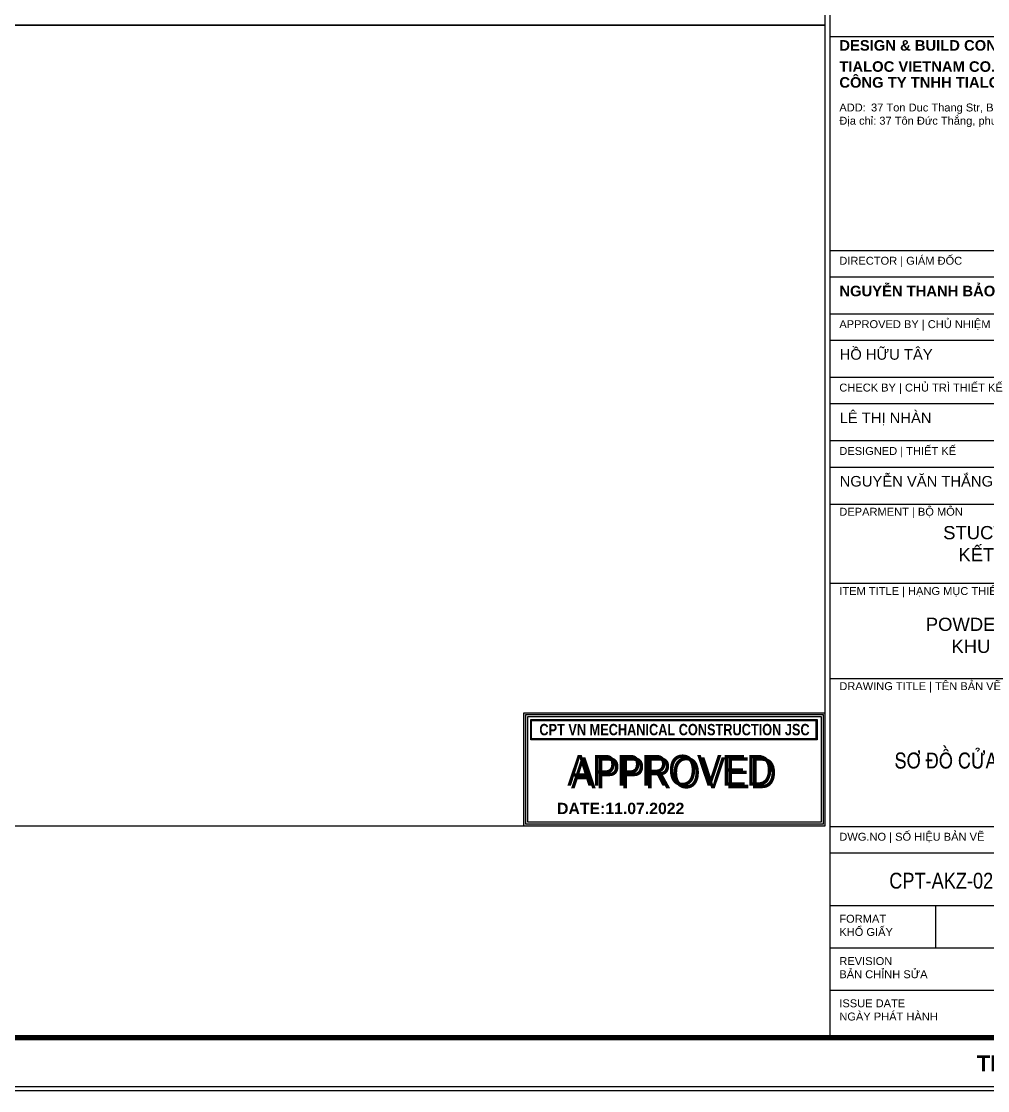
# Model space of a CAD drawing. Header units: inches. Extents: x 340055 to 349452, y -34649 to -30845.
# Drawn here: x 345280.2 to 345492.2, y -33836.1 to -33601.5 of the extents above; entities that cross this region are included whole.
import ezdxf
from ezdxf.enums import TextEntityAlignment as Align

# ---------------------------------------------------------------- set-up
doc = ezdxf.new("R2010")
doc.units = ezdxf.units.IN
doc.header["$MEASUREMENT"] = 0
for name, color, linetype in [('0 @ 1', 7, 'Continuous'), ('1', 1, 'Continuous'), ('3', 3, 'Continuous'), ('9', 9, 'Continuous'), ('DIM', 8, 'Continuous'), ('NET IN', 3, 'Continuous')]:
    doc.layers.add(name, color=color, linetype=linetype)
doc.layers.add('Cover text', color=7, linetype='Continuous', true_color=0x52370f)
for name, color, linetype, lineweight in [('TEXT @ 1', 7, 'Continuous', 20), ('TL-TIILE BLOCK A2$0$TL-TITLE BLOCK - TEXT @ 1', 7, 'Continuous', 25), ('TL-TIILE BLOCK A2$0$TL-TITLE BLOCK 1', 7, 'Continuous', 50), ('TL-TIILE BLOCK A2$0$TL-TITLE BLOCK 2', 7, 'Continuous', 25)]:
    doc.layers.add(name, color=color, linetype=linetype, lineweight=lineweight)
doc.styles.add('2501', font='', dxfattribs={"height": 250})
doc.styles.add('HX3', font='')
doc.styles.add('TIEU DE', font='', dxfattribs={"width": 0.8})
doc.styles.add('TL-TIILE BLOCK A2$0$MEP-TEXT T.BLOCK 1', font='arial.ttf', dxfattribs={"height": 1.5})
doc.styles.add('TL-TIILE BLOCK A2$0$MEP-TEXT T.BLOCK 2', font='arial.ttf')
doc.styles.add('TL-TIILE BLOCK A2$0$MEP-TEXT T.BLOCK 3', font='arial.ttf', dxfattribs={"height": 3})
doc.styles.get('2501').set_extended_font_data('.VnArialH', bold=True)
doc.styles.get('HX3').set_extended_font_data('.VnBlackH')
doc.styles.get('TIEU DE').set_extended_font_data('.VnArial NarrowH')

# ---------------------------------------------------------------- blocks, each defined once
blk = doc.blocks.new('DAUKIEMSOAT')
at = {"layer": '1'}
h = blk.add_hatch(color=10, dxfattribs=at)
h.dxf.hatch_style = 1
h.paths.add_polyline_path([(-1009.3, -10752.83), (-1009.3, -10728.79), (-944.11, -10728.79), (-944.11, -10752.83)], flags=16)
h.paths.add_polyline_path([(-1009.73, -10753.26), (-1009.73, -10728.36), (-943.68, -10728.36), (-943.68, -10753.26)])
h = blk.add_hatch(color=10, dxfattribs=at)
h.dxf.hatch_style = 1
h.paths.add_polyline_path([(-945.66, -10734.13), (-1008.05, -10734.13), (-1008.05, -10730.05), (-945.66, -10730.05)], flags=16)
h.paths.add_polyline_path([(-945.4, -10729.86), (-945.4, -10734.33), (-1008.24, -10734.33), (-1008.24, -10729.86)])
at = {"layer": '1', "color": 10}
for points in [[(-1009.73, -10753.26), (-1009.73, -10728.36), (-943.68, -10728.36), (-943.68, -10753.26)], [(-1009.3, -10752.83), (-1009.3, -10728.79), (-944.11, -10728.79), (-944.11, -10752.83)], [(-1008.87, -10752.4), (-1008.87, -10729.22), (-944.54, -10729.22), (-944.54, -10752.4)], [(-945.4, -10729.86), (-945.4, -10734.33), (-1008.24, -10734.33), (-1008.24, -10729.86)], [(-945.66, -10734.13), (-1008.05, -10734.13), (-1008.05, -10730.05), (-945.66, -10730.05)]]:
    blk.add_lwpolyline(points, close=True, dxfattribs=at)
at = {"layer": '1', "color": 10, "style": '2501', "width": 0.8}
blk.add_text('CPT VN MECHANICAL CONSTRUCTION JSC', height=2.5, dxfattribs=at).set_placement((-1006.34, -10733.32))
at = {"layer": '1', "color": 10, "style": 'HX3', "width": 0.9}
blk.add_text('APPROVED', height=6.75, dxfattribs=at).set_placement((-977.64, -10744.37), align=Align.CENTER)
at = {"layer": '1', "color": 251, "linetype": 'Continuous', "true_color": 0x645e5e, "style": 'HX3', "width": 0.9}
blk.add_text('APPROVED', height=6.75, dxfattribs=at).set_placement((-976.82, -10744.92), align=Align.CENTER)
at = {"layer": '1', "color": 10, "style": '2501'}
blk.add_attdef('DATE', text='', height=2.48, dxfattribs=at).set_placement((-1002.45, -10749.37), align=Align.MIDDLE_LEFT)
blk = doc.blocks.new('A$C57dc6cef')
at = {"layer": 'DIM', "color": 1}
blk.add_blockref('DAUKIEMSOAT', (1009.73, 10753.26), dxfattribs=at).add_auto_attribs({'DATE': 'DATE:11.07.2022'})
blk = doc.blocks.new('A$Cc64c765f')
at = {"layer": '9'}
blk.add_blockref('A$C57dc6cef', (-1.75, 0), dxfattribs=at)
blk = doc.blocks.new('kt kien truc 1')
at = {"layer": 'Defpoints', "color": 8}
blk.add_lwpolyline([(0, 0), (594, 0), (594, 420), (0, 420)], close=True, dxfattribs=at)
at = {"layer": 'TL-TIILE BLOCK A2$0$TL-TITLE BLOCK 1', "const_width": 1}
blk.add_lwpolyline([(20, 10), (579, 10), (584, 15), (584, 405), (579, 410), (20, 410), (15, 405), (15, 15)], close=True, dxfattribs=at)
at = {"layer": 'TL-TIILE BLOCK A2$0$TL-TITLE BLOCK 2'}
for p, q in [((509, 410), (509, 10)), ((509, 199.5), (584, 199.5)), ((509, 159), (584, 159)), ((509, 154), (559, 154)), ((509, 147), (584, 147)), ((509, 142), (559, 142)), ((509, 135), (584, 135)), ((509, 130), (559, 130)), ((509, 123), (584, 123)), ((509, 118), (559, 118)), ((509, 111), (584, 111)), ((509, 96), (584, 96)), ((509, 78), (584, 78)), ((509, 50), (584, 50)), ((509, 45), (584, 45)), ((509, 35), (584, 35)), ((529, 35), (529, 27)), ((509, 27), (584, 27)), ((509, 19), (584, 19))]:
    blk.add_line(p, q, dxfattribs=at)
at = {"layer": '0 @ 1', "attachment_point": 1}
for s, width, insert, char_height, style in [('\\pt10;{\\fArial|b1|i0|c0|p34;NGUYỄN THANH BẢO}', 32.1571, (510.79, 152.31), 2, 'TL-TIILE BLOCK A2$0$MEP-TEXT T.BLOCK 2'), ('\\pt15;{\\fArial|b1|i0|c0|p34;TIALOC CONFIDENTIAL}', 49.3859, (536.78, 6.67), 3, 'TL-TIILE BLOCK A2$0$MEP-TEXT T.BLOCK 3')]:
    blk.add_mtext_dynamic_manual_height_columns(s, width=width, gutter_width=12.5, heights=[0], dxfattribs=dict(at, insert=insert, char_height=char_height, style=style))
at = {"layer": 'TEXT @ 1', "attachment_point": 1, "style": 'TL-TIILE BLOCK A2$0$MEP-TEXT T.BLOCK 1'}
for s, width, insert, char_height in [('{\\C1;HỒ HỮU TÂY}', 50.8254, (510.84, 140.31), 2), ('{\\C1;LÊ THỊ NHÀN}', 50.8254, (510.84, 128.31), 2), ('{\\C1;NGUYỄN VĂN THẮNG}', 50.8254, (510.84, 116.31), 2), ('\\pi10.02899;{\\C1;STUCTURE STEEL \\P\\pi12.90587;KẾT CẤU THÉP}', 50.8254, (520.39, 106.84), 2.5), ('\\pi10.78205;{\\C1;POWDER WAREHOUSE\\P     KHU SƠN BỘT}', 64.0147, (516.35, 89.49), 2.5)]:
    blk.add_mtext_dynamic_manual_height_columns(s, width=width, gutter_width=15, heights=[0], dxfattribs=dict(at, insert=insert, char_height=char_height))
at = {"layer": 'TL-TIILE BLOCK A2$0$TL-TITLE BLOCK - TEXT @ 1', "attachment_point": 1}
for s, width, insert, char_height, style in [('{\\fArial|b1|i0|c0|p34;DESIGN & BUILD CONTRACTOR | TỔNG THẦU}', 66.5482, (510.78, 198.79), 2, 'TL-TIILE BLOCK A2$0$MEP-TEXT T.BLOCK 2'), ('{\\fArial|b1|i0|c0|p34;TIALOC VIETNAM CO.,LTD}', 66.5482, (510.78, 194.79), 2, 'TL-TIILE BLOCK A2$0$MEP-TEXT T.BLOCK 2'), ('{\\fArial|b1|i0|c0|p34;CÔNG TY TNHH TIALOC VIỆT NAM}', 66.5482, (510.78, 191.79), 2, 'TL-TIILE BLOCK A2$0$MEP-TEXT T.BLOCK 2'), ('ADD:^I37 Ton Duc Thang Str, Ben Nghe Ward, Dictrict 1, Ho Chi Minh City ', 70.4569, (510.78, 186.79), 1.5, 'TL-TIILE BLOCK A2$0$MEP-TEXT T.BLOCK 1'), ('Địa chỉ: 37 Tôn Đức Thắng, phường Bến Nghé, Quận 1, TP. Hồ Chí Minh', 70.522, (510.78, 184.29), 1.5, 'TL-TIILE BLOCK A2$0$MEP-TEXT T.BLOCK 1'), ('DIRECTOR | GIÁM ĐỐC', 57.2397, (510.78, 157.79), 1.5, 'TL-TIILE BLOCK A2$0$MEP-TEXT T.BLOCK 1'), ('APPROVED BY | CHỦ NHIỆM THIẾT KẾ', 57.2397, (510.78, 145.79), 1.5, 'TL-TIILE BLOCK A2$0$MEP-TEXT T.BLOCK 1'), ('CHECK BY | CHỦ TRÌ THIẾT KẾ', 50.8254, (510.78, 133.79), 1.5, 'TL-TIILE BLOCK A2$0$MEP-TEXT T.BLOCK 1'), ('DESIGNED | THIẾT KẾ', 44.9979, (510.78, 121.79), 1.5, 'TL-TIILE BLOCK A2$0$MEP-TEXT T.BLOCK 1'), ('DEPARMENT | BỘ MÔN', 63.0963, (510.78, 110.29), 1.5, 'TL-TIILE BLOCK A2$0$MEP-TEXT T.BLOCK 1'), ('ITEM TITLE | HẠNG MỤC THIẾT KẾ', 63.0963, (510.78, 95.29), 1.5, 'TL-TIILE BLOCK A2$0$MEP-TEXT T.BLOCK 1'), ('DRAWING TITLE | TÊN BẢN VẼ', 63.0963, (510.78, 77.29), 1.5, 'TL-TIILE BLOCK A2$0$MEP-TEXT T.BLOCK 1'), ('DWG.NO | SỐ HIỆU BẢN VẼ', 37.618, (510.78, 48.79), 1.5, 'TL-TIILE BLOCK A2$0$MEP-TEXT T.BLOCK 1'), ('FORMAT', 21.1246, (510.78, 33.27), 1.5, 'TL-TIILE BLOCK A2$0$MEP-TEXT T.BLOCK 1'), ('KHỔ GIẤY', 31.0296, (510.78, 30.77), 1.5, 'TL-TIILE BLOCK A2$0$MEP-TEXT T.BLOCK 1'), ('REVISION', 21.1246, (510.78, 25.27), 1.5, 'TL-TIILE BLOCK A2$0$MEP-TEXT T.BLOCK 1'), ('BẢN CHỈNH SỬA', 31.0296, (510.78, 22.77), 1.5, 'TL-TIILE BLOCK A2$0$MEP-TEXT T.BLOCK 1'), ('ISSUE DATE', 21.1246, (510.78, 17.27), 1.5, 'TL-TIILE BLOCK A2$0$MEP-TEXT T.BLOCK 1'), ('NGÀY PHÁT HÀNH', 31.0296, (510.78, 14.77), 1.5, 'TL-TIILE BLOCK A2$0$MEP-TEXT T.BLOCK 1')]:
    blk.add_mtext_dynamic_manual_height_columns(s, width=width, gutter_width=15, heights=[0], dxfattribs=dict(at, insert=insert, char_height=char_height, style=style))

msp = doc.modelspace()

# ---------------------------------------------------------------- linework, layer by layer
at = {"color": 8}
for points in [[(344887.1451, -33426.5398), (345456.4831, -33426.5398), (345456.4831, -33602.3297), (344887.1451, -33602.3297)], [(344887.1451, -33602.3297), (345456.4831, -33602.3297), (345456.4831, -33778.1197), (344887.1451, -33778.1197)]]:
    msp.add_lwpolyline(points, close=True, dxfattribs=at)
at = {"layer": 'NET IN'}
msp.add_lwpolyline([(344867.3504, -33348.7137), (345556.1302, -33348.7137), (345556.1302, -33835.3143), (344867.3504, -33835.3143)], close=True, dxfattribs=at)

# ---------------------------------------------------------------- block references
msp.add_blockref('A$Cc64c765f', (345392.1794, -33778.1197))
at = {"layer": '3'}
ref = msp.add_blockref('kt kien truc 1', (344867.3504, -33836.1453), dxfattribs=dict(at, xscale=1.159562065285868, yscale=1.159562065285868, zscale=1.159562065285868))
ref.add_attrib('TENBANVE', "S¥ §å CöA CHíP TRôC W5/W3'", dxfattribs={"layer": 'Cover text', "ltscale": 0.5, "height": 3.478686, "style": 'TIEU DE'}).set_placement((345502.8559, -33763.7125), align=Align.MIDDLE_CENTER)
ref.add_attrib('STT', 'CPT-AKZ-02-TD-035', dxfattribs={"layer": 'Cover text', "ltscale": 0.5, "height": 3.478686, "style": 'TIEU DE'}).set_placement((345489.2933, -33790.0798), align=Align.MIDDLE_CENTER)

doc.saveas('drawing.dxf')
